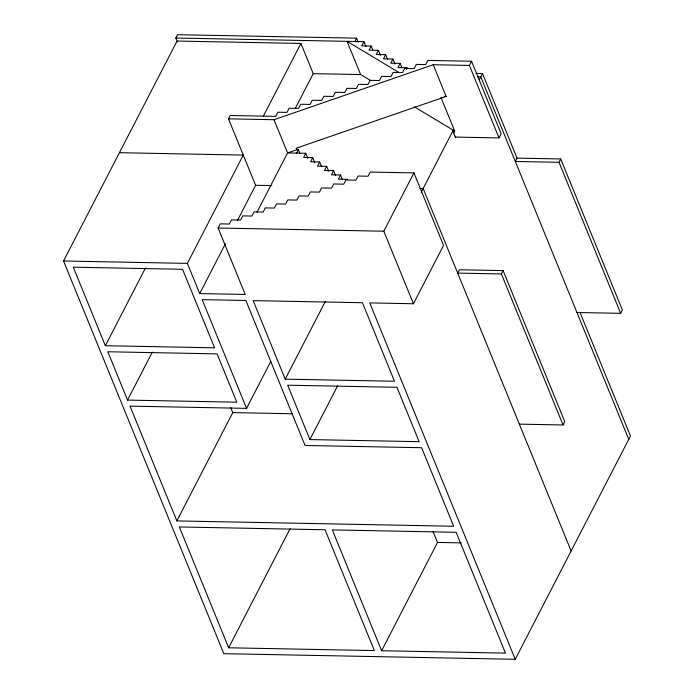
<?xml version="1.0" encoding="UTF-8"?>
<svg xmlns="http://www.w3.org/2000/svg" width="694" height="694" viewBox="0 0 694 694"><rect width="100%" height="100%" fill="white"/><g stroke="black" fill="none" stroke-linecap="round" stroke-linejoin="round"><path stroke-width="1.04" d="M177.447 42.013L175.825 38.031L177.543 34.7L356.577 38.153L358.173 42.065M579.898 312.153L630.464 436.023L515.226 659.3L223.841 653.679L63.536 261.005L177.057 41.05L300.892 43.444L313.228 73.651L295.418 108.151M105.349 345.716L73.286 267.181L182.557 269.289L214.611 347.824L105.349 345.716L145.419 268.084M237.305 220.753L255.609 185.289L228.473 118.839L230.2 115.499L275.726 116.384L277.878 112.211L286.978 112.393L289.129 108.229L298.541 108.403L300.693 104.239L310.097 104.421L312.248 100.257L321.66 100.439L323.812 96.275L333.215 96.457L335.367 92.285L344.779 92.467L346.931 88.303L356.334 88.485L358.486 84.321L367.898 84.503L370.049 80.339L379.453 80.521L381.605 76.349L391.017 76.531L393.168 72.367L402.572 72.549L404.723 68.385L414.136 68.567L416.279 64.403L425.691 64.577L427.842 60.413L471.547 61.254L501.146 133.751L498.995 137.915L455.29 137.074L452.818 131.036L454.7 131.071L440.924 97.325M515.226 659.3L369.728 302.896L413.433 303.746L443.535 245.424L413.928 172.901L370.223 172.051L368.072 176.224L358.052 176.024L355.901 180.197L345.89 179.998L343.738 184.17L333.719 183.971L331.567 188.135L321.556 187.944L319.405 192.108L310.296 191.934L308.145 196.098L299.045 195.925L296.893 200.089L287.784 199.915L285.633 204.079L276.533 203.906L274.382 208.07L265.273 207.896L263.13 212.06L254.021 211.887L251.87 216.051L242.761 215.877L240.618 220.041L231.51 219.868L229.358 224.032L220.25 223.858L218.107 228.022L245.234 294.473L199.707 293.597L187.371 263.39L243.273 155.083L119.437 152.697M263.295 116.288L300.892 43.444M127.54 400.091L107.813 351.763L217.083 353.871L236.81 402.199L127.54 400.091L152.281 352.162M199.707 293.597L225.429 243.759M256.997 212.173L287.568 152.94L296.798 149.757L298.394 149.783L299.99 153.695M296.676 153.114L298.394 149.783M354.86 41.484L356.577 38.153M228.473 118.839L274.009 119.715L287.568 152.94L305.776 153.287L303.634 157.46L312.734 157.633L314.729 162.517M175.825 38.031L363.96 41.666L361.808 45.83L371.195 46.012L372.791 49.916M312.734 157.633L310.582 161.797L319.691 161.971L321.686 166.864M371.195 46.012L369.052 50.176L378.438 50.358L380.425 55.242M319.691 161.971L317.54 166.144L326.648 166.317L328.644 171.201M378.438 50.358L376.287 54.522L385.673 54.705L387.668 59.589M326.648 166.317L324.497 170.481L333.606 170.655L335.601 175.547M385.673 54.705L383.522 58.869L392.908 59.051L394.903 63.935M333.606 170.655L331.454 174.819L340.554 175.001L342.55 179.885M392.908 59.051L390.757 63.215L400.143 63.397L401.739 67.301M340.554 175.001L338.412 179.165L347.512 179.338M400.143 63.397L397.992 67.561L407.378 67.743L406.519 69.409M176.866 520.916L130.012 406.129L246.561 408.376L202.171 299.635L245.876 300.485L305.065 445.47L421.622 447.717L453.676 526.252L176.866 520.916L232.768 412.609L230.729 407.612M246.561 408.376L270.799 361.418M285.225 379.158L253.163 300.623L362.433 302.731L394.487 381.266L285.225 379.158L325.295 301.517M413.433 303.746L383.825 231.215L413.928 172.901M498.995 137.915L469.396 65.427L471.547 61.254M421.18 192.342L452.818 131.036M479.294 79.741L482.495 73.547L476.006 73.425M455.29 137.074L455.715 136.241M309.888 439.571L287.689 385.196L396.959 387.304L419.15 441.679L309.888 439.571L337.588 385.89M228.656 647.78L179.33 526.954L325.026 529.765L374.352 650.59L228.656 647.78L290.101 528.741M517.021 158.128L515.295 161.459L559.008 162.301L560.726 158.969L517.021 158.128L482.495 73.547M501.38 273.939L503.107 270.608L459.393 269.766L457.676 273.098L501.38 273.939L563.042 424.971L519.329 424.129M381.631 650.729L332.313 529.904L456.149 532.298L505.475 653.115L381.631 650.729L437.532 542.422L433.047 531.439M563.042 424.971L564.76 421.64L503.107 270.608M576.957 312.491L620.662 313.332L622.379 310.001L560.726 158.969M274.009 119.715L433.203 64.724L469.396 65.427M433.203 64.724L446.147 96.44L296.182 148.238L296.798 149.757M313.228 73.651L360.628 74.562L370.822 80.686M477.533 76.817L480.769 76.878L628.747 439.354M444.273 96.405L446.147 96.44M255.609 185.289L271.866 185.602M419.905 188.456L423.149 188.516L571.127 550.993M218.107 228.022L383.825 231.215M63.536 261.005L187.371 263.39M232.768 412.609L292.243 413.754M437.532 542.422L461.224 542.881M398.937 72.497L347.069 41.336L360.628 74.562M414.353 106.833L454.7 131.071M559.008 162.301L620.662 313.332M453.251 130.203L454.31 132.788M363.96 41.666L365.955 46.55M305.776 153.287L307.772 158.18"/></g></svg>
